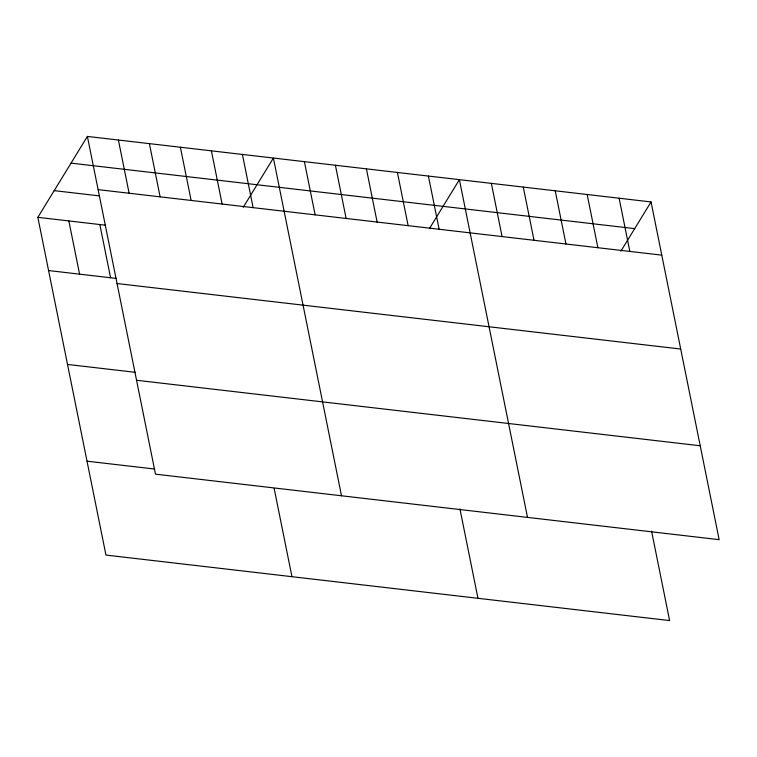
<?xml version="1.0" encoding="UTF-8"?>
<svg xmlns="http://www.w3.org/2000/svg" width="757" height="757" viewBox="0 0 757 757"><rect width="100%" height="100%" fill="white"/><g stroke="black" fill="none" stroke-linecap="round" stroke-linejoin="round"><path stroke-width="1.14" d="M651.578 531.149L669.604 620.57L105.952 555.07L37.85 217.335L87.396 136.43L651.048 201.93L719.15 539.665L155.488 474.166L87.396 136.43M243.215 207.342L273.4 158.043L341.502 495.778M429.825 227.971L459.404 179.655L527.506 517.391M620.863 251.22L651.048 201.93M71.044 163.133L634.697 228.623M98.126 189.638L661.779 255.137M54.201 190.641L98.978 195.845M37.85 217.335L105.592 225.208M48.58 270.552L116.323 278.425M117.051 283.534L680.713 349.034M67.515 364.439L135.257 372.312M136.563 380.269L700.216 445.769M87.017 461.183L154.759 469.056M619.112 198.211L629.843 251.428M587.167 194.502L597.898 247.719M555.231 190.792L565.962 244.009M523.286 187.083L534.016 240.291M491.35 183.374L502.08 236.581M428.405 176.059L439.136 229.267M397.406 172.454L408.137 225.662M459.934 508.884L477.96 598.304M366.407 168.849L377.128 222.066M335.398 165.253L346.129 218.461M304.399 161.648L315.13 214.856M242.401 154.437L253.131 207.655M211.392 150.842L222.123 204.049M274.148 488.388L291.956 576.683M180.393 147.237L191.124 200.454M149.394 143.631L160.124 196.848M118.395 140.036L129.125 193.243M99.848 224.545L110.579 277.753M68.849 220.94L79.58 274.148"/></g></svg>
